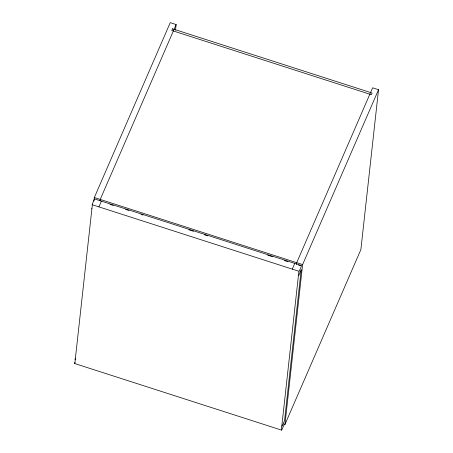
<?xml version="1.0" encoding="UTF-8"?>
<svg xmlns="http://www.w3.org/2000/svg" width="453" height="453" viewBox="0 0 453 453"><rect width="100%" height="100%" fill="white"/><g stroke="black" fill="none" stroke-linecap="round" stroke-linejoin="round"><path stroke-width="0.68" d="M91.58 208.691L91.902 208.816M93.935 201.041L94.326 197.536L170.249 22.65L176.149 24.547L175.526 30.158M98.941 206.885L101.381 201.138M100.068 200.838L100.226 199.439L176.149 24.547M292.304 269.127L294.744 263.38M296.511 264.495L296.709 262.683L372.632 87.797L378.532 89.694L360.882 249.569L284.96 424.455L283.652 424.036M281.811 426.013L282.185 426.063L284.558 420.599L301.194 269.846M284.96 424.455L302.61 264.586L378.532 89.694M301.194 269.892L298.821 275.356L298.453 275.305M75.464 358.142L74.938 359.354L75.26 359.523M74.994 362.406L74.519 363.651M299.218 271.166L301.664 265.594L94.473 198.901L92.089 204.507M94.326 197.536L302.61 264.586M110 204.405L113.369 205.492M125.498 209.394L128.867 210.481M140.996 214.382L143.018 215.033M188.827 229.779L193.544 231.302M204.326 234.767L207.695 235.854M267.655 255.152L272.372 256.675M284.495 260.577L287.865 261.658M298.561 265.101L300.537 265.741M281.641 430.333L284.076 424.784M92.35 204.767L74.813 363.572L281.364 430.061L298.901 271.251L92.35 204.767M172.525 28.788L171.8 30.464L371.409 94.717L372.134 93.041L172.525 28.788"/></g></svg>
